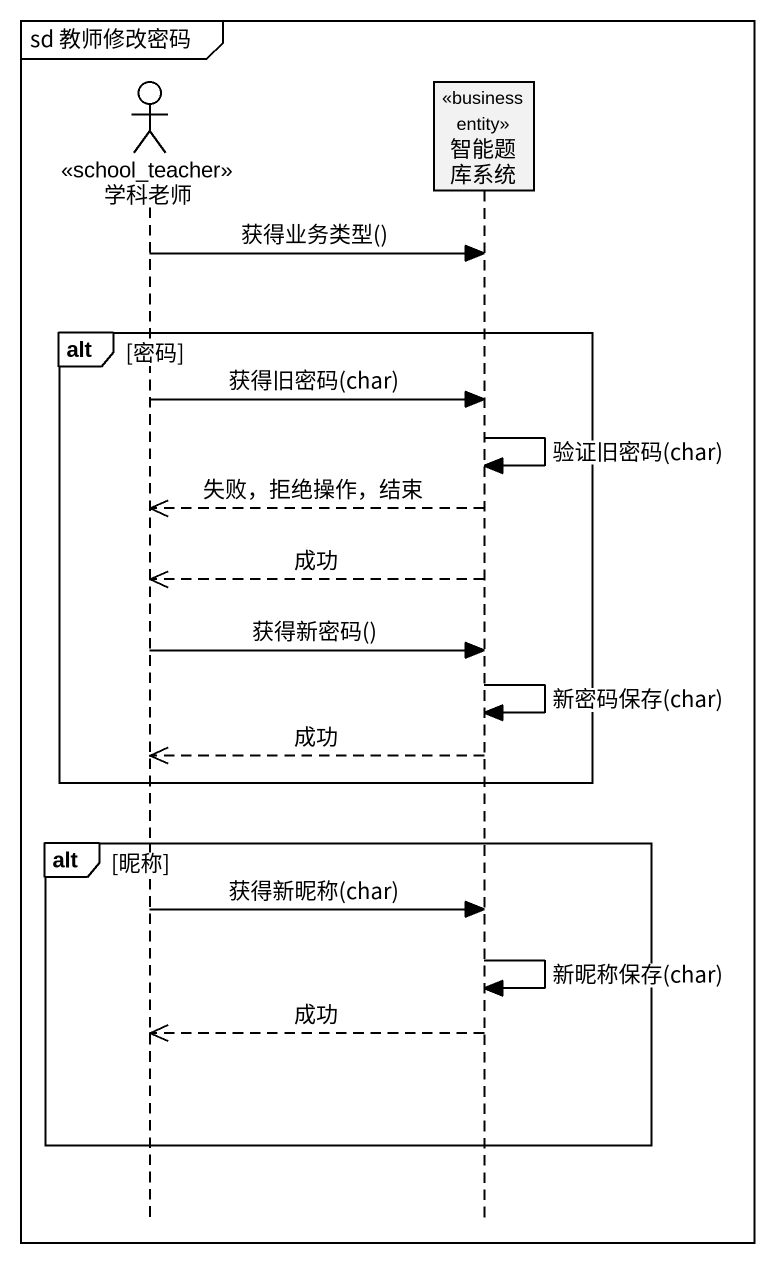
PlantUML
@startuml
mainframe sd 教师修改密码
hide footbox
actor 学科老师 <<school_teacher>>
participant 智能题库系统 <<business entity>>

学科老师 -> 智能题库系统 : 获得业务类型()
alt 密码
  学科老师 -> 智能题库系统 : 获得旧密码(char)
  智能题库系统 -> 智能题库系统 : 验证旧密码(char)
  智能题库系统 -->> 学科老师 : 失败，拒绝操作，结束
  智能题库系统 -->> 学科老师 : 成功
  学科老师 -> 智能题库系统 : 获得新密码()
  智能题库系统 -> 智能题库系统 : 新密码保存(char)
  智能题库系统 -->> 学科老师 : 成功
end
alt 昵称
  学科老师 -> 智能题库系统 : 获得新昵称(char)
  智能题库系统 -> 智能题库系统 : 新昵称保存(char)
  智能题库系统 -->> 学科老师 : 成功
end
@enduml
